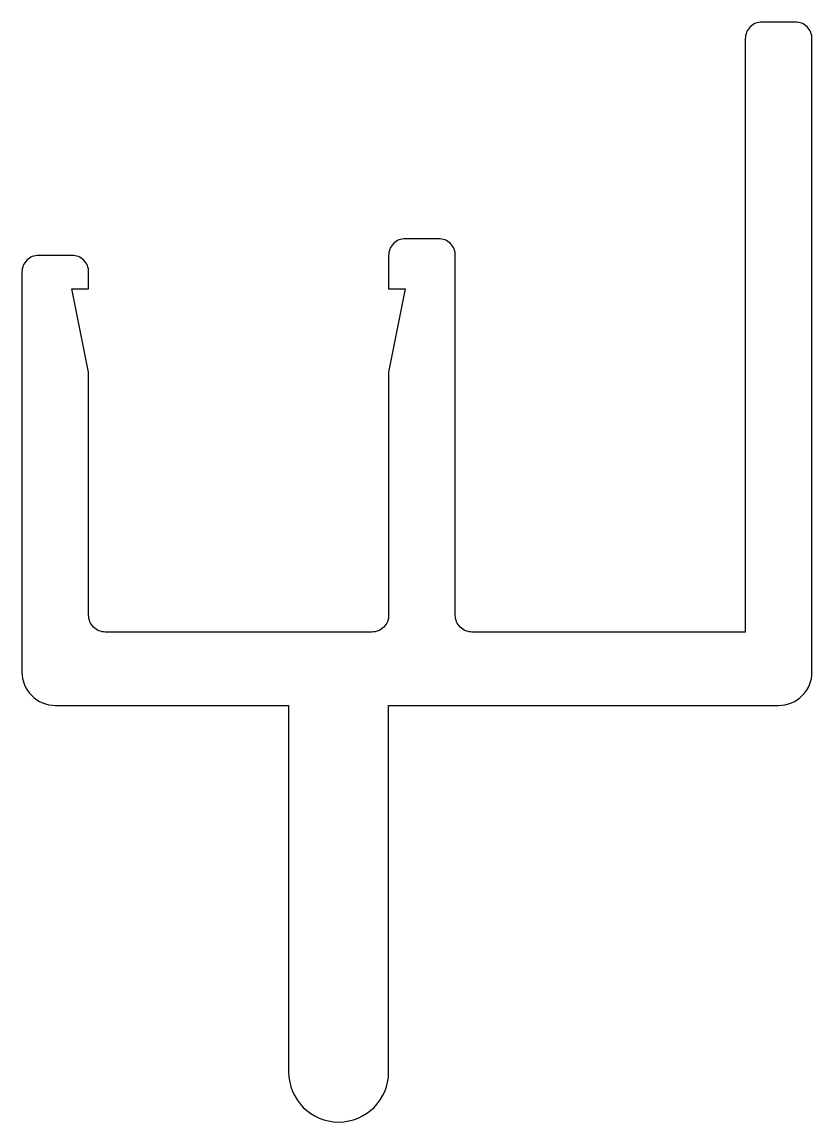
# Model space of a CAD drawing. Extents: x 255.3 to 279, y 240.8 to 273.8.
import ezdxf

# ---------------------------------------------------------------- set-up
doc = ezdxf.new("R2010")
doc.units = 0
doc.layers.add('ANA', color=220, linetype='CONTINUOUS')

msp = doc.modelspace()

# ---------------------------------------------------------------- linework, layer by layer
at = {"layer": 'ANA'}
msp.add_lwpolyline([(266.758, 267.326, 0.414214), (266.258, 266.826), (266.258, 265.826), (266.758, 265.826), (266.258, 263.326), (266.258, 256.026, -0.414214), (265.758, 255.526), (257.758, 255.526, -0.414214), (257.258, 256.026), (257.258, 263.326), (256.758, 265.826), (257.258, 265.826), (257.258, 266.326, 0.414214), (256.758, 266.826), (255.758, 266.826, 0.414214), (255.258, 266.326), (255.258, 254.326, 0.414214), (256.258, 253.326), (263.258, 253.326), (263.258, 242.326, 1), (266.258, 242.326), (266.258, 253.326), (277.958, 253.326, 0.414214), (278.958, 254.326), (278.958, 273.326, 0.414214), (278.458, 273.826), (277.458, 273.826, 0.414214), (276.958, 273.326), (276.958, 255.526), (268.758, 255.526, -0.414214), (268.258, 256.026), (268.258, 266.826, 0.414214), (267.758, 267.326)], format="xyb", close=True, dxfattribs=at)

doc.saveas('drawing.dxf')
